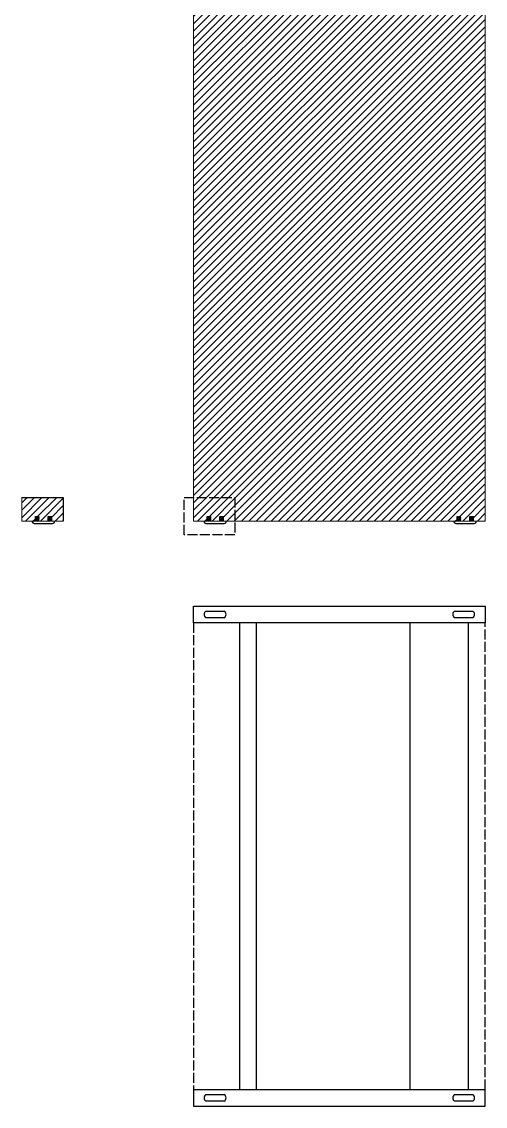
# Model space of a CAD drawing. Header units: inches. Extents: x -239 to 213, y 32 to 510.
# Drawn here: x 27.1 to 82.7, y 31.9 to 162 of the extents above; entities that cross this region are included whole.
import ezdxf

# ---------------------------------------------------------------- set-up
doc = ezdxf.new("R2010")
doc.units = ezdxf.units.IN
doc.header["$MEASUREMENT"] = 0
doc.linetypes.add('ACAD_ISO02W100', pattern=[15, 12, -3])

msp = doc.modelspace()

# ---------------------------------------------------------------- hatches: boundary and pattern name
h = msp.add_hatch()
h.set_pattern_fill('ANSI31', color=256, scale=5)
h.paths.add_polyline_path([(82.7057, 102.0924), (82.7057, 292.0924), (47.7057, 292.0924), (47.7057, 104.9362), (52.6813, 104.9362), (52.6813, 102.0924)])
h.paths.add_polyline_path([(79.324, 102.5324), (79.324, 102.0924), (79.708, 102.0924), (79.708, 102.596, -0.0718264)], flags=16)
h.paths.add_polyline_path([(79.324, 102.4525), (79.324, 102.0924), (79.708, 102.0924), (79.708, 102.5161, -0.0718264)], flags=0)
h.paths.add_polyline_path([(79.324, 102.3692), (79.324, 102.0924), (79.708, 102.0924), (79.708, 102.4328, -0.0718264)], flags=0)
h.paths.add_polyline_path([(79.324, 102.2859, 0.0718264), (79.708, 102.3495), (79.708, 102.4046, -0.08106433), (79.324, 102.3446)], flags=0)
h.paths.add_polyline_path([(79.324, 102.3446, 0.08106433), (79.708, 102.4046), (79.708, 102.4328, -0.0718264), (79.324, 102.3692)], flags=0)
h.paths.add_polyline_path([(79.324, 102.4279), (79.324, 102.0924), (79.708, 102.0924), (79.708, 102.4879, -0.08106433)], flags=0)
h.paths.add_polyline_path([(79.324, 102.5078), (79.324, 102.0924), (79.708, 102.0924), (79.708, 102.5678, -0.08106433)], flags=0)
h.paths.add_polyline_path([(80.8513, 102.1936), (80.8513, 102.0924), (81.2353, 102.0924), (81.2353, 102.2572, -0.0718264)], flags=0)
h.paths.add_polyline_path([(80.8513, 102.2859), (80.8513, 102.0924), (81.2353, 102.0924), (81.2353, 102.3495, -0.0718264)], flags=0)
h.paths.add_polyline_path([(80.8513, 102.169), (80.8513, 102.0924), (81.2353, 102.0924), (81.2353, 102.229, -0.08106433)], flags=0)
h.paths.add_polyline_path([(80.8513, 102.2613), (80.8513, 102.0924), (81.2353, 102.0924), (81.2353, 102.3213, -0.08106433)], flags=0)
h.paths.add_polyline_path([(80.8513, 102.3446), (80.8513, 102.0924), (81.2353, 102.0924), (81.2353, 102.4046, -0.08106433)], flags=0)
h.paths.add_polyline_path([(80.8513, 102.3692), (80.8513, 102.0924), (81.2353, 102.0924), (81.2353, 102.4328, -0.0718264)], flags=16)
h = msp.add_hatch()
h.set_pattern_fill('ANSI31', color=256, scale=5)
h.set_pattern_definition([(45, (-20.59715, 0), (-0.4419417, 0.4419417), [])])
h.paths.add_polyline_path([(32.0842, 104.9362), (27.1085, 104.9362), (27.1085, 102.0924), (28.7529, 102.0924), (28.7529, 102.1406, -0.17312761), (28.7047, 102.169, -0.27328115), (28.7529, 102.1936), (28.7529, 102.2329, -0.17312761), (28.7047, 102.2613, -0.27328115), (28.7529, 102.2859), (28.7529, 102.3162, -0.17312761), (28.7047, 102.3446, -0.27328115), (28.7529, 102.3692), (28.7529, 102.3995, -0.17312761), (28.7047, 102.4279, -0.27328115), (28.7529, 102.4525), (28.7529, 102.4794, -0.17312761), (28.7047, 102.5078, -0.27328115), (28.7529, 102.5324), (28.7529, 102.6488), (29.1369, 102.6488), (29.1369, 102.6208, -0.17312761), (29.185, 102.5924, -0.27328115), (29.1369, 102.5678), (29.1369, 102.5409, -0.17312761), (29.185, 102.5125, -0.27328115), (29.1369, 102.4879), (29.1369, 102.4576, -0.17312761), (29.185, 102.4292, -0.27328115), (29.1369, 102.4046), (29.1369, 102.3743, -0.17312761), (29.185, 102.3459, -0.27328115), (29.1369, 102.3213), (29.1369, 102.282, -0.17312761), (29.185, 102.2536, -0.27328115), (29.1369, 102.229), (29.1369, 102.0924), (30.2802, 102.0924), (30.2802, 102.1406, -0.17312761), (30.2321, 102.169, -0.27328115), (30.2802, 102.1936), (30.2802, 102.2329, -0.17312761), (30.2321, 102.2613, -0.27328115), (30.2802, 102.2859), (30.2802, 102.3162, -0.17312761), (30.2321, 102.3446, -0.27328115), (30.2802, 102.3692), (30.2802, 102.3995, -0.17312761), (30.2321, 102.4279, -0.27328115), (30.2802, 102.4525), (30.2802, 102.4794, -0.17312761), (30.2321, 102.5078, -0.27328115), (30.2802, 102.5324), (30.2802, 102.6488), (30.6642, 102.6488), (30.6642, 102.6208, -0.17312761), (30.7123, 102.5924, -0.27328115), (30.6642, 102.5678), (30.6642, 102.5409, -0.17312761), (30.7123, 102.5125, -0.27328115), (30.6642, 102.4879), (30.6642, 102.4576, -0.17312761), (30.7123, 102.4292, -0.27328115), (30.6642, 102.4046), (30.6642, 102.3743, -0.17312761), (30.7123, 102.3459, -0.27328115), (30.6642, 102.3213), (30.6642, 102.282, -0.17312761), (30.7123, 102.2536, -0.27328115), (30.6642, 102.229), (30.6642, 102.0924), (32.0842, 102.0924)])
h = msp.add_hatch()
h.set_pattern_fill('ANSI31', color=256, scale=5)
h.paths.add_polyline_path([(49.35, 102.6488), (49.734, 102.6488), (49.734, 102.6208, -0.17312761), (49.7821, 102.5924, -0.27328115), (49.734, 102.5678), (49.734, 102.5409, -0.17312761), (49.7821, 102.5125, -0.27328115), (49.734, 102.4879), (49.734, 102.4576, -0.17312761), (49.7821, 102.4292, -0.27328115), (49.734, 102.4046), (49.734, 102.3743, -0.17312761), (49.7821, 102.3459, -0.27328115), (49.734, 102.3213), (49.734, 102.282, -0.17312761), (49.7821, 102.2536, -0.27328115), (49.734, 102.229), (49.734, 102.0924), (50.8774, 102.0924), (50.8774, 102.1406, -0.17312761), (50.8292, 102.169, -0.27328115), (50.8774, 102.1936), (50.8774, 102.2329, -0.17312761), (50.8292, 102.2613, -0.27328115), (50.8774, 102.2859), (50.8774, 102.3162, -0.17312761), (50.8292, 102.3446, -0.27328115), (50.8774, 102.3692), (50.8774, 102.3995, -0.17312761), (50.8292, 102.4279, -0.27328115), (50.8774, 102.4525), (50.8774, 102.4794, -0.17312761), (50.8292, 102.5078, -0.27328115), (50.8774, 102.5324), (50.8774, 102.6488), (51.2614, 102.6488), (51.2614, 102.6208, -0.17312761), (51.3095, 102.5924, -0.27328115), (51.2614, 102.5678), (51.2614, 102.5409, -0.17312761), (51.3095, 102.5125, -0.27328115), (51.2614, 102.4879), (51.2614, 102.4576, -0.17312761), (51.3095, 102.4292, -0.27328115), (51.2614, 102.4046), (51.2614, 102.3743, -0.17312761), (51.3095, 102.3459, -0.27328115), (51.2614, 102.3213), (51.2614, 102.282, -0.17312761), (51.3095, 102.2536, -0.27328115), (51.2614, 102.229), (51.2614, 102.0924), (52.6813, 102.0924), (52.6813, 104.9362), (47.7057, 104.9362), (47.7057, 102.0924), (49.35, 102.0924), (49.35, 102.1406, -0.17312761), (49.3019, 102.169, -0.27328115), (49.35, 102.1936), (49.35, 102.2329, -0.17312761), (49.3019, 102.2613, -0.27328115), (49.35, 102.2859), (49.35, 102.3162, -0.17312761), (49.3019, 102.3446, -0.27328115), (49.35, 102.3692), (49.35, 102.3995, -0.17312761), (49.3019, 102.4279, -0.27328115), (49.35, 102.4525), (49.35, 102.4794, -0.17312761), (49.3019, 102.5078, -0.27328115), (49.35, 102.5324)])

# ---------------------------------------------------------------- linework, layer by layer
for p, q in [((27.1085, 104.9362), (32.0842, 104.9362)), ((32.0842, 104.9362), (32.0842, 102.0924)), ((28.7529, 102.6488), (29.1369, 102.6488)), ((30.2802, 102.6488), (30.6642, 102.6488)), ((49.35, 102.6488), (49.734, 102.6488)), ((50.8774, 102.6488), (51.2614, 102.6488)), ((79.324, 102.6488), (79.708, 102.6488)), ((80.8513, 102.6488), (81.2353, 102.6488)), ((53.272, 33.902), (53.272, 89.902)), ((55.272, 33.902), (55.272, 89.902)), ((73.7057, 33.902), (73.7057, 89.902)), ((80.7057, 33.902), (80.7057, 89.902))]:
    msp.add_line(p, q)
at = {"ltscale": 0.05}
for p, q in [((82.7057, 89.902), (47.7057, 89.902)), ((47.7057, 33.902), (82.7057, 33.902))]:
    msp.add_line(p, q, dxfattribs=at)
at = {"linetype": 'ACAD_ISO02W100', "ltscale": 0.1}
for p, q in [((47.7057, 89.902), (47.7057, 33.902)), ((82.7057, 33.902), (82.7057, 89.902))]:
    msp.add_line(p, q, dxfattribs=at)
at = {"lineweight": 5}
for points in [[(82.7057, 292.0924), (47.7057, 292.0924), (47.7057, 102.0924), (82.7057, 102.0924), (82.7057, 292.0924)], [(27.1085, 104.9362), (27.1085, 102.0924), (32.0842, 102.0924)]]:
    msp.add_lwpolyline(points, dxfattribs=at)
at = {"linetype": 'ACAD_ISO02W100', "ltscale": 0.1}
msp.add_lwpolyline([(46.609, 104.9362), (52.6813, 104.9362), (52.6813, 100.44), (46.609, 100.44), (46.609, 104.9362)], dxfattribs=at)
for points in [[(28.6085, 101.7924), (28.6085, 101.7924), (30.8085, 101.7924), (30.8085, 101.7924)], [(29.1369, 102.6488), (29.1369, 102.0924), (28.7529, 102.0924), (28.7529, 102.6488)], [(30.6642, 102.6488), (30.6642, 102.0924), (30.2802, 102.0924), (30.2802, 102.6488)], [(49.2057, 101.7924), (49.2057, 101.7924), (51.4057, 101.7924), (51.4057, 101.7924)], [(49.734, 102.6488), (49.734, 102.0924), (49.35, 102.0924), (49.35, 102.6488)], [(51.2614, 102.6488), (51.2614, 102.0924), (50.8774, 102.0924), (50.8774, 102.6488)], [(79.1797, 101.7924), (79.1797, 101.7924), (81.3797, 101.7924), (81.3797, 101.7924)], [(79.708, 102.6488), (79.708, 102.0924), (79.324, 102.0924), (79.324, 102.6488)], [(81.2353, 102.6488), (81.2353, 102.0924), (80.8513, 102.0924), (80.8513, 102.6488)], [(47.7057, 89.902), (47.7057, 91.902), (82.7057, 91.902), (82.7057, 89.902)], [(49.2057, 91.302), (49.2057, 91.302), (51.4057, 91.302)], [(79.0057, 91.302), (79.0057, 91.302), (81.2057, 91.302)], [(51.4057, 90.502), (51.4057, 90.502), (49.2057, 90.502)], [(81.2057, 90.502), (81.2057, 90.502), (79.0057, 90.502)], [(47.7057, 33.902), (47.7057, 31.902), (82.7057, 31.902), (82.7057, 33.902)], [(49.2057, 33.302), (49.2057, 33.302), (51.4057, 33.302)], [(79.0057, 33.302), (79.0057, 33.302), (81.2057, 33.302)], [(51.4057, 32.502), (51.4057, 32.502), (49.2057, 32.502)], [(81.2057, 32.502), (81.2057, 32.502), (79.0057, 32.502)]]:
    msp.add_lwpolyline(points)
for centre, radius, start, end in [((28.7001, 102.1294), 0.3492, 186.081528, 254.79672), ((28.7496, 102.4794), 0.0531, 86.527581, 147.666191), ((28.7686, 102.5609), 0.0831, 219.787118, 259.075599), ((28.7496, 102.3995), 0.0531, 86.527581, 147.666191), ((28.7686, 102.4811), 0.0831, 219.787118, 259.075599), ((28.7496, 102.3162), 0.0531, 86.527581, 147.666191), ((28.7686, 102.3978), 0.0831, 219.787118, 259.075599), ((28.7496, 102.2329), 0.0531, 86.527581, 147.666191), ((28.7686, 102.3145), 0.0831, 219.787118, 259.075599), ((28.7496, 102.1406), 0.0531, 86.527581, 147.666191), ((28.7686, 102.2221), 0.0831, 219.787118, 259.075599), ((28.7246, 103.8938), 1.3617, 271.186823, 287.620001), ((28.7611, 103.7142), 1.2065, 269.61062, 288.14866), ((28.7246, 103.814), 1.3617, 271.186823, 287.620001), ((28.7611, 103.6344), 1.2065, 269.61062, 288.14866), ((28.7246, 103.7307), 1.3617, 271.186823, 287.620001), ((28.7611, 103.5511), 1.2065, 269.61062, 288.14866), ((28.7246, 103.6474), 1.3617, 271.186823, 287.620001), ((28.7611, 103.4678), 1.2065, 269.61062, 288.14866), ((28.7246, 103.555), 1.3617, 271.186823, 287.620001), ((28.7611, 103.3754), 1.2065, 269.61062, 288.14866), ((29.1211, 102.5392), 0.0831, 39.787118, 79.075599), ((29.1401, 102.6208), 0.0531, 266.527581, 327.666191), ((29.1211, 102.4594), 0.0831, 39.787118, 79.075599), ((29.1401, 102.5409), 0.0531, 266.527581, 327.666191), ((29.1211, 102.376), 0.0831, 39.787118, 79.075599), ((29.1401, 102.4576), 0.0531, 266.527581, 327.666191), ((29.1211, 102.2927), 0.0831, 39.787118, 79.075599), ((29.1401, 102.3743), 0.0531, 266.527581, 327.666191), ((29.1211, 102.2004), 0.0831, 39.787118, 79.075599), ((29.1401, 102.282), 0.0531, 266.527581, 327.666191), ((30.277, 102.4794), 0.0531, 86.527581, 147.666191), ((30.2959, 102.5609), 0.0831, 219.787118, 259.075599), ((30.277, 102.3995), 0.0531, 86.527581, 147.666191), ((30.2959, 102.4811), 0.0831, 219.787118, 259.075599), ((30.277, 102.3162), 0.0531, 86.527581, 147.666191), ((30.2959, 102.3978), 0.0831, 219.787118, 259.075599), ((30.277, 102.2329), 0.0531, 86.527581, 147.666191), ((30.2959, 102.3145), 0.0831, 219.787118, 259.075599), ((30.277, 102.1406), 0.0531, 86.527581, 147.666191), ((30.2959, 102.2221), 0.0831, 219.787118, 259.075599), ((30.252, 103.8938), 1.3617, 271.186823, 287.620001), ((30.2884, 103.7142), 1.2065, 269.61062, 288.14866), ((30.252, 103.814), 1.3617, 271.186823, 287.620001), ((30.2884, 103.6344), 1.2065, 269.61062, 288.14866), ((30.252, 103.7307), 1.3617, 271.186823, 287.620001), ((30.2884, 103.5511), 1.2065, 269.61062, 288.14866), ((30.252, 103.6474), 1.3617, 271.186823, 287.620001), ((30.2884, 103.4678), 1.2065, 269.61062, 288.14866), ((30.252, 103.555), 1.3617, 271.186823, 287.620001), ((30.2884, 103.3754), 1.2065, 269.61062, 288.14866), ((30.6485, 102.5392), 0.0831, 39.787118, 79.075599), ((30.6674, 102.6208), 0.0531, 266.527581, 327.666191), ((30.6485, 102.4594), 0.0831, 39.787118, 79.075599), ((30.6674, 102.5409), 0.0531, 266.527581, 327.666191), ((30.6485, 102.376), 0.0831, 39.787118, 79.075599), ((30.6674, 102.4576), 0.0531, 266.527581, 327.666191), ((30.6485, 102.2927), 0.0831, 39.787118, 79.075599), ((30.6674, 102.3743), 0.0531, 266.527581, 327.666191), ((30.6485, 102.2004), 0.0831, 39.787118, 79.075599), ((30.6674, 102.282), 0.0531, 266.527581, 327.666191), ((30.7169, 102.1294), 0.3492, 285.20328, 353.918472), ((49.2973, 102.1294), 0.3492, 186.081528, 254.79672), ((49.3468, 102.4794), 0.0531, 86.527581, 147.666191), ((49.3658, 102.5609), 0.0831, 219.787118, 259.075599), ((49.3468, 102.3995), 0.0531, 86.527581, 147.666191), ((49.3658, 102.4811), 0.0831, 219.787118, 259.075599), ((49.3468, 102.3162), 0.0531, 86.527581, 147.666191), ((49.3658, 102.3978), 0.0831, 219.787118, 259.075599), ((49.3468, 102.2329), 0.0531, 86.527581, 147.666191), ((49.3658, 102.3145), 0.0831, 219.787118, 259.075599), ((49.3468, 102.1406), 0.0531, 86.527581, 147.666191), ((49.3658, 102.2221), 0.0831, 219.787118, 259.075599), ((49.3218, 103.8938), 1.3617, 271.186823, 287.620001), ((49.3582, 103.7142), 1.2065, 269.61062, 288.14866), ((49.3218, 103.814), 1.3617, 271.186823, 287.620001), ((49.3582, 103.6344), 1.2065, 269.61062, 288.14866), ((49.3218, 103.7307), 1.3617, 271.186823, 287.620001), ((49.3582, 103.5511), 1.2065, 269.61062, 288.14866), ((49.3218, 103.6474), 1.3617, 271.186823, 287.620001), ((49.3582, 103.4678), 1.2065, 269.61062, 288.14866), ((49.3218, 103.555), 1.3617, 271.186823, 287.620001), ((49.3582, 103.3754), 1.2065, 269.61062, 288.14866), ((49.7183, 102.5392), 0.0831, 39.787118, 79.075599), ((49.7372, 102.6208), 0.0531, 266.527581, 327.666191), ((49.7183, 102.4594), 0.0831, 39.787118, 79.075599), ((49.7372, 102.5409), 0.0531, 266.527581, 327.666191), ((49.7183, 102.376), 0.0831, 39.787118, 79.075599), ((49.7372, 102.4576), 0.0531, 266.527581, 327.666191), ((49.7183, 102.2927), 0.0831, 39.787118, 79.075599), ((49.7372, 102.3743), 0.0531, 266.527581, 327.666191), ((49.7183, 102.2004), 0.0831, 39.787118, 79.075599), ((49.7372, 102.282), 0.0531, 266.527581, 327.666191), ((50.8741, 102.4794), 0.0531, 86.527581, 147.666191), ((50.8931, 102.5609), 0.0831, 219.787118, 259.075599), ((50.8741, 102.3995), 0.0531, 86.527581, 147.666191), ((50.8931, 102.4811), 0.0831, 219.787118, 259.075599), ((50.8741, 102.3162), 0.0531, 86.527581, 147.666191), ((50.8931, 102.3978), 0.0831, 219.787118, 259.075599), ((50.8741, 102.2329), 0.0531, 86.527581, 147.666191), ((50.8931, 102.3145), 0.0831, 219.787118, 259.075599), ((50.8741, 102.1406), 0.0531, 86.527581, 147.666191), ((50.8931, 102.2221), 0.0831, 219.787118, 259.075599), ((50.8491, 103.8938), 1.3617, 271.186823, 287.620001), ((50.8856, 103.7142), 1.2065, 269.61062, 288.14866), ((50.8491, 103.814), 1.3617, 271.186823, 287.620001), ((50.8856, 103.6344), 1.2065, 269.61062, 288.14866), ((50.8491, 103.7307), 1.3617, 271.186823, 287.620001), ((50.8856, 103.5511), 1.2065, 269.61062, 288.14866), ((50.8491, 103.6474), 1.3617, 271.186823, 287.620001), ((50.8856, 103.4678), 1.2065, 269.61062, 288.14866), ((50.8491, 103.555), 1.3617, 271.186823, 287.620001), ((50.8856, 103.3754), 1.2065, 269.61062, 288.14866), ((51.2456, 102.5392), 0.0831, 39.787118, 79.075599), ((51.2646, 102.6208), 0.0531, 266.527581, 327.666191), ((51.2456, 102.4594), 0.0831, 39.787118, 79.075599), ((51.2646, 102.5409), 0.0531, 266.527581, 327.666191), ((51.2456, 102.376), 0.0831, 39.787118, 79.075599), ((51.2646, 102.4576), 0.0531, 266.527581, 327.666191), ((51.2456, 102.2927), 0.0831, 39.787118, 79.075599), ((51.2646, 102.3743), 0.0531, 266.527581, 327.666191), ((51.2456, 102.2004), 0.0831, 39.787118, 79.075599), ((51.2646, 102.282), 0.0531, 266.527581, 327.666191), ((51.3141, 102.1294), 0.3492, 285.20328, 353.918472), ((79.2712, 102.1294), 0.3492, 186.081528, 254.79672), ((79.3208, 102.4794), 0.0531, 86.527581, 147.666191), ((79.3397, 102.5609), 0.0831, 219.787118, 259.075599), ((79.3208, 102.3995), 0.0531, 86.527581, 147.666191), ((79.3397, 102.4811), 0.0831, 219.787118, 259.075599), ((79.3208, 102.3162), 0.0531, 86.527581, 147.666191), ((79.3397, 102.3978), 0.0831, 219.787118, 259.075599), ((79.3208, 102.2329), 0.0531, 86.527581, 147.666191), ((79.3397, 102.3145), 0.0831, 219.787118, 259.075599), ((79.3208, 102.1406), 0.0531, 86.527581, 147.666191), ((79.3397, 102.2221), 0.0831, 219.787118, 259.075599), ((79.2958, 103.8938), 1.3617, 271.186823, 287.620001), ((79.3322, 103.7142), 1.2065, 269.61062, 288.14866), ((79.2958, 103.814), 1.3617, 271.186823, 287.620001), ((79.3322, 103.6344), 1.2065, 269.61062, 288.14866), ((79.2958, 103.7307), 1.3617, 271.186823, 287.620001), ((79.3322, 103.5511), 1.2065, 269.61062, 288.14866), ((79.2958, 103.6474), 1.3617, 271.186823, 287.620001), ((79.3322, 103.4678), 1.2065, 269.61062, 288.14866), ((79.2958, 103.555), 1.3617, 271.186823, 287.620001), ((79.3322, 103.3754), 1.2065, 269.61062, 288.14866), ((79.6922, 102.5392), 0.0831, 39.787118, 79.075599), ((79.7112, 102.6208), 0.0531, 266.527581, 327.666191), ((79.6922, 102.4594), 0.0831, 39.787118, 79.075599), ((79.7112, 102.5409), 0.0531, 266.527581, 327.666191), ((79.6922, 102.376), 0.0831, 39.787118, 79.075599), ((79.7112, 102.4576), 0.0531, 266.527581, 327.666191), ((79.6922, 102.2927), 0.0831, 39.787118, 79.075599), ((79.7112, 102.3743), 0.0531, 266.527581, 327.666191), ((79.6922, 102.2004), 0.0831, 39.787118, 79.075599), ((79.7112, 102.282), 0.0531, 266.527581, 327.666191), ((80.8481, 102.4794), 0.0531, 86.527581, 147.666191), ((80.8671, 102.5609), 0.0831, 219.787118, 259.075599), ((80.8481, 102.3995), 0.0531, 86.527581, 147.666191), ((80.8671, 102.4811), 0.0831, 219.787118, 259.075599), ((80.8481, 102.3162), 0.0531, 86.527581, 147.666191), ((80.8671, 102.3978), 0.0831, 219.787118, 259.075599), ((80.8481, 102.2329), 0.0531, 86.527581, 147.666191), ((80.8671, 102.3145), 0.0831, 219.787118, 259.075599), ((80.8481, 102.1406), 0.0531, 86.527581, 147.666191), ((80.8671, 102.2221), 0.0831, 219.787118, 259.075599), ((80.8231, 103.8938), 1.3617, 271.186823, 287.620001), ((80.8595, 103.7142), 1.2065, 269.61062, 288.14866), ((80.8231, 103.814), 1.3617, 271.186823, 287.620001), ((80.8595, 103.6344), 1.2065, 269.61062, 288.14866), ((80.8231, 103.7307), 1.3617, 271.186823, 287.620001), ((80.8595, 103.5511), 1.2065, 269.61062, 288.14866), ((80.8231, 103.6474), 1.3617, 271.186823, 287.620001), ((80.8595, 103.4678), 1.2065, 269.61062, 288.14866), ((80.8231, 103.555), 1.3617, 271.186823, 287.620001), ((80.8595, 103.3754), 1.2065, 269.61062, 288.14866), ((81.2196, 102.5392), 0.0831, 39.787118, 79.075599), ((81.2385, 102.6208), 0.0531, 266.527581, 327.666191), ((81.2196, 102.4594), 0.0831, 39.787118, 79.075599), ((81.2385, 102.5409), 0.0531, 266.527581, 327.666191), ((81.2196, 102.376), 0.0831, 39.787118, 79.075599), ((81.2385, 102.4576), 0.0531, 266.527581, 327.666191), ((81.2196, 102.2927), 0.0831, 39.787118, 79.075599), ((81.2385, 102.3743), 0.0531, 266.527581, 327.666191), ((81.2196, 102.2004), 0.0831, 39.787118, 79.075599), ((81.2385, 102.282), 0.0531, 266.527581, 327.666191), ((81.2881, 102.1294), 0.3492, 285.20328, 353.918472), ((49.4751, 90.902), 0.4823, 123.96453, 236.03547), ((51.1362, 90.902), 0.4823, 303.96453, 56.03547), ((79.2751, 90.902), 0.4823, 123.96453, 236.03547), ((80.9362, 90.902), 0.4823, 303.96453, 56.03547), ((49.4751, 32.902), 0.4823, 123.96453, 236.03547), ((51.1362, 32.902), 0.4823, 303.96453, 56.03547), ((79.2751, 32.902), 0.4823, 123.96453, 236.03547), ((80.9362, 32.902), 0.4823, 303.96453, 56.03547)]:
    msp.add_arc(centre, radius, start, end)

doc.saveas('drawing.dxf')
